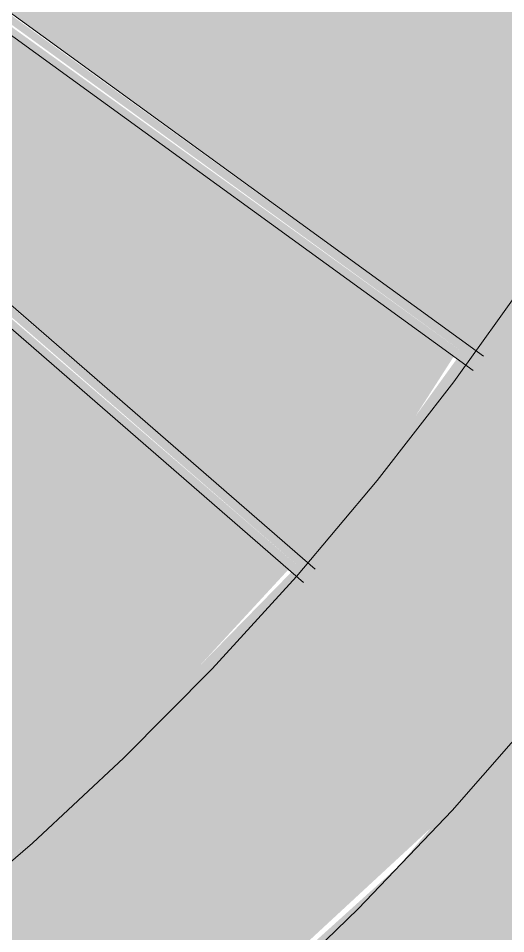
# Model space of a CAD drawing. Header units: inches. Extents: x -1056 to 52, y -89 to 303.
# Drawn here: x -75.626 to -73.836, y -18.93 to -15.565 of the extents above; entities that cross this region are included whole.
import ezdxf

# ---------------------------------------------------------------- set-up
doc = ezdxf.new("R2010")
doc.units = ezdxf.units.IN
doc.header["$MEASUREMENT"] = 0
doc.layers.add('Q-SPCQ', color=91, linetype='Continuous', lineweight=9)
doc.layers.add('S-STRS', color=31, linetype='Continuous', lineweight=9)

# ---------------------------------------------------------------- blocks, each defined once
blk = doc.blocks.new('Bicycle_4878 - Bicycle_4878-V4-Elevation - East')
at = {"layer": 'Q-SPCQ'}
h = blk.add_hatch(color=256, dxfattribs=at)
h.paths.add_polyline_path([(-74.5866, -17.5886), (-74.5753, -17.5554), (-81.1207, -11.8939), (-81.1276, -11.9026), (-74.762, -17.4361)], flags=0)
h.paths.add_polyline_path([(-85.8523, -7.7531), (-91.9097, -2.5187), (-91.9152, -2.525), (-85.8586, -7.7526), (-85.8524, -7.7531)], flags=0)
h = blk.add_hatch(color=256, dxfattribs=at)
h.paths.add_polyline_path([(-74.6163, -17.6042), (-74.5866, -17.5886), (-81.1452, -11.9245), (-81.1276, -11.9449), (-74.6199, -17.6025)], flags=0)
h.paths.add_polyline_path([(-85.6735, -7.9931), (-85.6691, -7.9547), (-85.6911, -7.9779), (-85.6745, -7.9923)], flags=0)
h.paths.add_polyline_path([(-85.9057, -7.749), (-91.9336, -2.5462), (-91.9152, -2.568), (-85.924, -7.7476), (-85.9062, -7.749)], flags=0)
h = blk.add_hatch(color=256, dxfattribs=at)
h.paths.add_polyline_path([(-73.977, -16.8043), (-73.9702, -16.7691), (-80.9809, -11.702), (-80.974, -11.7207), (-74.0514, -16.7502)], flags=0)
h.paths.add_polyline_path([(-85.8383, -8.1866), (-85.8383, -8.1471), (-86.194, -7.9146), (-86.2147, -7.9131), (-85.8888, -8.1499)], flags=0)
h.paths.add_polyline_path([(-86.4424, -7.7082), (-92.5391, -3.3077), (-92.5441, -3.3145), (-86.4492, -7.7076), (-86.4425, -7.7082)], flags=0)
h = blk.add_hatch(color=256, dxfattribs=at)
h.paths.add_polyline_path([(-74.0049, -16.8241), (-73.977, -16.8043), (-81.0029, -11.7344), (-80.9871, -11.7506), (-74.0073, -16.8223)], flags=0)
h.paths.add_polyline_path([(-85.8578, -8.2119), (-85.8383, -8.1866), (-86.2685, -7.9089), (-86.2755, -7.9084), (-85.862, -8.2088)], flags=0)
h.paths.add_polyline_path([(-86.5031, -7.7035), (-92.5606, -3.3372), (-92.5441, -3.3546), (-86.5236, -7.702), (-86.5047, -7.7034)], flags=0)
h = blk.add_hatch(color=256, dxfattribs=at)
h.paths.add_polyline_path([(-82.8322, -22.5262), (-81.2826, -22.3622), (-79.7626, -22.0369), (-78.2105, -21.4573), (-77.0447, -20.8842), (-75.5887, -19.9102), (-74.086, -18.5185), (-73.1805, -17.4361), (-72.4224, -16.254), (-71.7195, -14.844), (-71.2695, -13.5336), (-70.8822, -11.8258), (-70.767, -10.0332), (-71.25, -10.0332), (-71.4806, -12.3743), (-72.1634, -14.6254), (-73.2724, -16.7001), (-74.7647, -18.5185), (-76.5832, -20.0109), (-78.6578, -21.1198), (-80.9089, -21.8027), (-83.25, -22.0332), (-85.5911, -21.8027), (-87.8422, -21.1198), (-89.9168, -20.0109), (-91.7353, -18.5185), (-93.2276, -16.7001), (-94.3366, -14.6254), (-94.8367, -12.9766), (-95.3466, -13.0148), (-95.0194, -14.2174), (-94.3366, -15.7878), (-93.0579, -17.7827), (-91.9354, -18.99), (-90.9113, -19.9102), (-89.6907, -20.7402), (-88.3813, -21.4315), (-86.7374, -22.0369), (-85.025, -22.4066)], flags=0)
h.paths.add_polyline_path([(-95.3939, -12.8311), (-94.8922, -12.7936), (-95.0194, -12.3743), (-95.2378, -10.1573), (-95.7393, -10.1582), (-95.5694, -12.1505)], flags=0)
h = blk.add_hatch(color=256, dxfattribs=at)
h.paths.add_polyline_path([(-83.25, -22.0332), (-80.9089, -21.8027), (-78.6578, -21.1198), (-76.5832, -20.0109), (-74.7647, -18.5185), (-73.2724, -16.7001), (-72.1634, -14.6254), (-71.4806, -12.3743), (-71.25, -10.0332), (-71.7475, -10.0608), (-71.7597, -10.158), (-71.9537, -12.3379), (-72.292, -13.5462), (-72.7113, -14.6254), (-73.3841, -15.9426), (-74.4621, -17.4361), (-75.6167, -18.6167), (-77.1689, -19.7939), (-77.6604, -20.0942), (-77.7079, -20.109), (-77.736, -20.1034), (-78.6578, -20.5774), (-80.0513, -21.0714), (-81.3071, -21.3717), (-82.734, -21.5216), (-84.3938, -21.4752), (-85.8054, -21.2487), (-87.1697, -20.8446), (-88.7508, -20.1264), (-89.974, -19.3594), (-91.0961, -18.4294), (-92.1396, -17.3288), (-93.1159, -15.9426), (-93.8733, -14.4457), (-94.3316, -13.134), (-94.4121, -12.9448), (-94.8367, -12.9766), (-94.3366, -14.6254), (-93.2276, -16.7001), (-91.7353, -18.5185), (-89.9168, -20.0109), (-87.8376, -21.1212), (-85.5737, -21.8044), (-84.3938, -21.9206)], flags=0)
h.paths.add_polyline_path([(-94.8922, -12.7936), (-94.4331, -12.7575), (-94.5918, -12.0708), (-94.765, -10.1573), (-95.2377, -10.1582), (-95.0181, -12.3787)], flags=0)
for p, q in [((-73.9176, -16.8074), (-80.9691, -11.6842)), ((-81.0054, -11.738), (-73.9557, -16.8598)), ((-74.5356, -17.5899), (-81.1075, -11.8771)), ((-81.1479, -11.9278), (-74.5781, -17.6389))]:
    blk.add_line(p, q, dxfattribs=at)
at = {"layer": 'Q-SPCQ', "flags": 128}
for points in [[(-71.75, -10.0332), (-71.7592, -10.4931), (-71.7868, -10.9522), (-71.8327, -11.4099), (-71.8969, -11.8654), (-71.9792, -12.3179), (-72.0796, -12.7668), (-72.1979, -13.2113), (-72.3338, -13.6507), (-72.4872, -14.0844), (-72.6578, -14.5115), (-72.8454, -14.9315), (-73.0496, -15.3437), (-73.2701, -15.7474), (-73.5066, -16.1419), (-73.7586, -16.5266), (-74.0259, -16.901), (-74.3079, -17.2643), (-74.6042, -17.6162), (-74.9144, -17.9558), (-75.2379, -18.2828), (-75.5742, -18.5966), (-75.9228, -18.8967), (-76.2831, -19.1826)], [(-74.7368, -19.1861), (-74.3776, -18.8384), (-74.0326, -18.4765), (-73.7023, -18.1012), (-73.3873, -17.7129), (-73.0881, -17.3124), (-72.8051, -16.9002), (-72.5389, -16.477), (-72.2898, -16.0435), (-72.0582, -15.6004), (-71.8445, -15.1484), (-71.6491, -14.6882), (-71.4722, -14.2206), (-71.3142, -13.7462), (-71.1753, -13.266), (-71.0556, -12.7805), (-70.9555, -12.2907), (-70.8751, -11.7972), (-70.8145, -11.301), (-70.7737, -10.8027), (-70.7529, -10.3031)]]:
    blk.add_lwpolyline(points, dxfattribs=at)

msp = doc.modelspace()

# ---------------------------------------------------------------- hatches: boundary and pattern name
at = {"layer": 'S-STRS'}
h = msp.add_hatch(color=256, dxfattribs=at)
h.paths.add_polyline_path([(-69.0786, -23.1633), (-69.0786, -16), (-68.3286, -8), (-70.9234, -8), (-70.7583, -10.1461), (-70.9148, -11.9696), (-71.2695, -13.5336), (-71.7808, -14.9671), (-72.5466, -16.4476), (-73.2724, -17.5517), (-74.2296, -18.6816), (-75.0763, -19.447), (-70.7514, -23.089), (-69.6061, -23.1399)], flags=0)
h.paths.add_polyline_path([(-75.8511, -18.7945), (-75.7617, -18.7267), (-77.267, -16.9948), (-77.267, -17.6022), (-75.8749, -18.7745)], flags=0)
h.paths.add_polyline_path([(-75.7099, -18.6874), (-75.4884, -18.5185), (-74.6335, -17.5908), (-77.267, -15.3012), (-77.2449, -16.9218), (-75.713, -18.6839)], flags=0)
h.paths.add_polyline_path([(-74.5753, -17.5554), (-74.3604, -17.3288), (-74.0267, -16.8083), (-77.267, -14.4537), (-77.267, -15.2158), (-74.5774, -17.5536)], flags=0)
h.paths.add_polyline_path([(-73.9676, -16.7711), (-73.3841, -15.9426), (-73.1651, -15.4612), (-77.267, -13.2799), (-77.267, -14.3742), (-74.0308, -16.7252)], flags=0)
h.paths.add_polyline_path([(-73.1144, -15.4147), (-72.6267, -14.4457), (-72.1684, -13.134), (-72.1224, -12.8741), (-77.267, -11.591), (-77.267, -13.2071), (-73.2724, -15.3308)], flags=0)
h.paths.add_polyline_path([(-72.083, -12.8171), (-71.9188, -12.2085), (-71.7597, -10.0724), (-77.267, -10.0992), (-77.267, -11.5248), (-72.0832, -12.817)], flags=0)
h.paths.add_polyline_path([(-77.267, -10.0251), (-71.752, -10.0075), (-71.8714, -8.469), (-77.267, -9.2442), (-77.267, -10.0237)], flags=0)
h.paths.add_polyline_path([(-77.267, -9.1793), (-71.8767, -8.4015), (-71.9188, -8), (-74.2294, -8), (-77.267, -8.7111), (-77.267, -9.0923)], flags=0)
h.paths.add_polyline_path([(-77.267, -8.6452), (-74.5289, -8), (-77.267, -8), (-77.267, -8.5134)], flags=0)

# ---------------------------------------------------------------- block references
at = {"layer": 'Q-SPCQ'}
msp.add_blockref('Bicycle_4878 - Bicycle_4878-V4-Elevation - East', (0, 0), dxfattribs=at)

doc.saveas('drawing.dxf')
